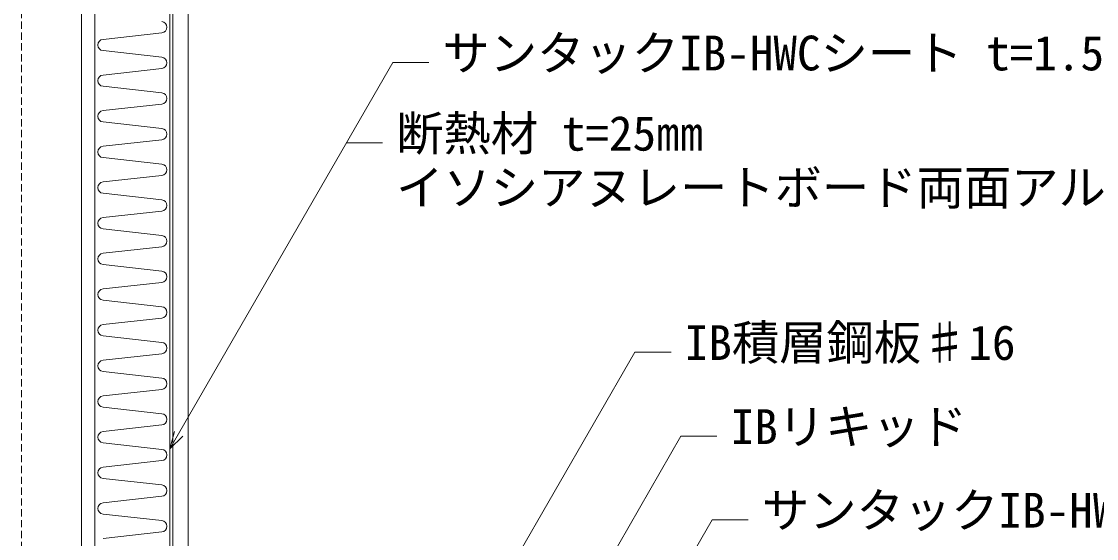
# Model space of a CAD drawing. Units: millimetres, scale not verified. Extents: x -840 to 840, y -594 to 594.
# Drawn here: x -519.5 to -161.8, y -69 to 102.8 of the extents above; entities that cross this region are included whole.
import ezdxf
from ezdxf.enums import TextEntityAlignment as Align

# ---------------------------------------------------------------- set-up
doc = ezdxf.new("R2010")
doc.units = ezdxf.units.MM
doc.header["$LTSCALE"] = 2
doc.linetypes.add('DASHED1', pattern=[1.8, 1.2, -0.6])
for name, color, linetype, lineweight in [('0-2_文字', 5, 'Continuous', 9), ('0-7_躯体', 7, 'Continuous', 9), ('0-8_鋼材(C型・H鋼ｅｔｃ)', 7, 'Continuous', 9), ('0-A_IBｼｰﾄ', 4, 'Continuous', 9), ('0-B_寸法線', 7, 'Continuous', 9), ('0-E_断熱材', 4, 'Continuous', 9)]:
    doc.layers.add(name, color=color, linetype=linetype, lineweight=lineweight)
doc.styles.add('ＭＳ ゴシック', font='')
doc.styles.get('ＭＳ ゴシック').set_extended_font_data('MS Gothic')

msp = doc.modelspace()

# ---------------------------------------------------------------- linework, layer by layer
at = {"layer": '0-7_躯体'}
msp.add_line((-499.457, 156.846), (-499.457, -432.454), dxfattribs=at)
at = {"layer": '0-8_鋼材(C型・H鋼ｅｔｃ)', "linetype": 'DASHED1'}
msp.add_line((-519.457, -432.454), (-519.457, 152.246), dxfattribs=at)
at = {"layer": '0-A_IBｼｰﾄ', "color": 7}
for p, q in [((-469.057, -212.583), (-469.057, 193.357)), ((-464.057, -210.764), (-464.057, 192.017))]:
    msp.add_line(p, q, dxfattribs=at)
at = {"layer": '0-B_寸法線'}
for p, q in [((-470.057, -39.222), (-395.946, 89.145)), ((-395.946, 89.145), (-383.946, 89.145)), ((-411.343, 62.477), (-399.343, 62.477)), ((-444.408, -230.588), (-315.357, -7.062)), ((-315.357, -7.062), (-303.357, -7.062)), ((-406.876, -219.966), (-300.079, -34.985)), ((-300.079, -34.985), (-288.079, -34.985))]:
    msp.add_line(p, q, dxfattribs=at)
for points in [[(-465.815, -34.979), (-470.057, -39.222), (-468.505, -33.426)], [(-385.494, -228.754), (-289.663, -62.769), (-277.663, -62.769)]]:
    msp.add_lwpolyline(points, dxfattribs=at)
at = {"layer": '0-E_断熱材', "color": 7}
msp.add_line((-495.057, -233.754), (-495.057, 228.246), dxfattribs=at)
at = {"layer": '0-E_断熱材'}
for p, q in [((-472.779, 99.027), (-492.336, 96.86)), ((-472.779, 90.938), (-492.336, 93.105)), ((-472.779, 87.182), (-492.336, 85.015)), ((-472.779, 79.092), (-492.336, 81.259)), ((-472.779, 75.336), (-492.336, 73.169)), ((-472.779, 67.246), (-492.336, 69.413)), ((-472.779, 63.491), (-492.336, 61.324)), ((-472.779, 55.401), (-492.336, 57.568)), ((-472.779, 51.645), (-492.336, 49.478)), ((-472.779, 43.555), (-492.336, 45.722)), ((-472.779, 39.799), (-492.336, 37.632)), ((-472.779, 31.709), (-492.336, 33.877)), ((-472.779, 27.954), (-492.336, 25.787)), ((-472.779, 19.864), (-492.336, 22.031)), ((-472.779, 16.108), (-492.336, 13.941)), ((-472.779, 8.018), (-492.336, 10.185)), ((-472.779, 4.263), (-492.336, 2.095)), ((-472.779, -3.827), (-492.336, -1.66)), ((-472.779, -7.583), (-492.336, -9.75)), ((-472.779, -15.673), (-492.336, -13.506)), ((-472.779, -19.429), (-492.336, -21.596)), ((-472.779, -27.519), (-492.336, -25.352)), ((-472.779, -31.274), (-492.336, -33.441)), ((-472.779, -39.364), (-492.336, -37.197)), ((-472.779, -43.12), (-492.336, -45.287)), ((-472.779, -51.21), (-492.336, -49.043)), ((-472.779, -54.966), (-492.336, -57.133)), ((-472.779, -63.055), (-492.336, -60.888)), ((-472.779, -66.811), (-492.336, -68.978))]:
    msp.add_line(p, q, dxfattribs=at)
at = {"layer": '0-E_断熱材', "color": 7}
msp.add_lwpolyline([(-495.057, 228.246), (-470.057, 228.246), (-470.057, -233.754), (-495.057, -233.754)], dxfattribs=at)
at = {"layer": '0-E_断熱材'}
for centre, start, end in [((-472.955, 100.905), 275.35135, 84.64865), ((-492.16, 94.982), 95.35135, 264.64865), ((-472.955, 89.06), 275.35135, 84.64865), ((-492.16, 83.137), 95.35135, 264.64865), ((-472.955, 77.214), 275.35135, 84.64865), ((-492.16, 71.291), 95.35135, 264.64865), ((-472.955, 65.368), 275.35135, 84.64865), ((-492.16, 59.446), 95.35135, 264.64865), ((-472.955, 53.523), 275.35135, 84.64865), ((-492.16, 47.6), 95.35135, 264.64865), ((-472.955, 41.677), 275.35135, 84.64865), ((-492.16, 35.754), 95.35135, 264.64865), ((-472.955, 29.832), 275.35135, 84.64865), ((-492.16, 23.909), 95.35135, 264.64865), ((-472.955, 17.986), 275.35135, 84.64865), ((-492.16, 12.063), 95.35135, 264.64865), ((-472.955, 6.14), 275.35135, 84.64865), ((-492.16, 0.218), 95.35135, 264.64865), ((-472.955, -5.705), 275.35135, 84.64865), ((-492.16, -11.628), 95.35135, 264.64865), ((-472.955, -17.551), 275.35135, 84.64865), ((-492.16, -23.474), 95.35135, 264.64865), ((-472.955, -29.396), 275.35135, 84.64865), ((-492.16, -35.319), 95.35135, 264.64865), ((-472.955, -41.242), 275.35135, 84.64865), ((-492.16, -47.165), 95.35135, 264.64865), ((-472.955, -53.088), 275.35135, 84.64865), ((-492.16, -59.01), 95.35135, 264.64865), ((-472.955, -64.933), 275.35135, 84.64865)]:
    msp.add_arc(centre, 1.886, start, end, dxfattribs=at)

# ---------------------------------------------------------------- texts
at = {"layer": '0-2_文字', "color": 7, "style": 'ＭＳ ゴシック'}
for s, p in [('サンタックIB-HWCシート t=1.5㎜以上', (-379.405, 83.086)), ('断熱材 t=25㎜', (-394.802, 56.418)), ('イソシアヌレートボード両面アルミ面材付き', (-394.802, 38.418)), ('IB積層鋼板♯16', (-298.816, -13.121)), ('IBリキッド', (-283.538, -41.044)), ('サンタックIB-HWCシート', (-273.122, -68.828))]:
    msp.add_text(s, height=11.54, dxfattribs=at).set_placement(p, align=Align.BOTTOM_LEFT)

doc.saveas('drawing.dxf')
